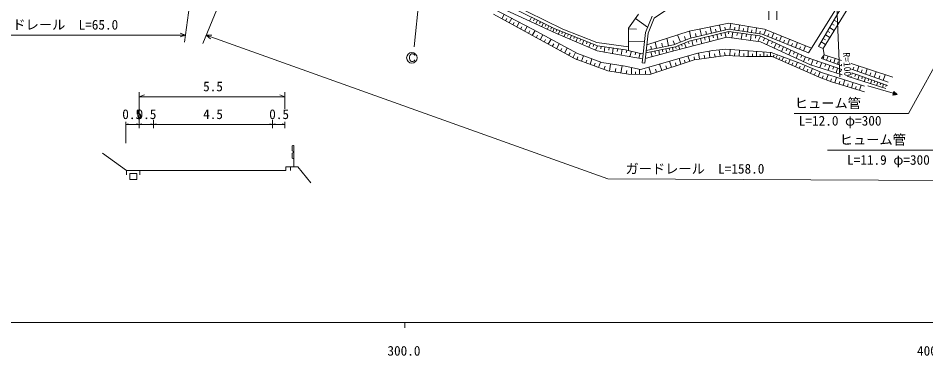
# Model space of a CAD drawing. Units: millimetres, scale not verified. Extents: x 40000 to 680000, y 20000 to 380000.
# Drawn here: x 295002 to 466391, y 198715 to 262378 of the extents above; entities that cross this region are included whole.
import ezdxf
from ezdxf.enums import TextEntityAlignment as Align

# ---------------------------------------------------------------- set-up
doc = ezdxf.new("R2010")
doc.units = ezdxf.units.MM
doc.header["$LTSCALE"] = 1000
for name, color, linetype, lineweight in [('M-BGD', 7, 'Continuous', 13), ('M-STR-HTXT', 7, 'Continuous', 13), ('M-STR-STRC', 7, 'Continuous', 13), ('M-TTL-BAND', 7, 'Continuous', 13)]:
    doc.layers.add(name, color=color, linetype=linetype, lineweight=lineweight)
doc.styles.add('ＭＳ ゴシック', font='')
doc.styles.get('ＭＳ ゴシック').set_extended_font_data('MS Gothic')

msp = doc.modelspace()

# ---------------------------------------------------------------- linework, layer by layer
at = {"layer": 'M-BGD'}
for p, q in [((451492, 266207), (446136, 257038)), ((396094, 260465), (387439, 264793)), ((436757, 264096), (436757, 262096)), ((438257, 262096), (438257, 264096)), ((400164, 254681), (384740, 263122)), ((386340, 262246), (386801, 263088)), ((387032, 261868), (387268, 262300)), ((387723, 261489), (388196, 262353)), ((391917, 262553), (391557, 261832)), ((392494, 262265), (392314, 261904)), ((410275, 260508), (412160, 263122)), ((411590, 262331), (413855, 260697)), ((414688, 262736), (413446, 259694)), ((388433, 261101), (388676, 261544)), ((389143, 260712), (389628, 261600)), ((389871, 260313), (390121, 260769)), ((390600, 259915), (391099, 260826)), ((393071, 261976), (392727, 261288)), ((393622, 261701), (393450, 261357)), ((394173, 261426), (393844, 260768)), ((394699, 261163), (394535, 260834)), ((395225, 260900), (394911, 260272)), ((395727, 260649), (395570, 260335)), ((425908, 259536), (425637, 260713)), ((427695, 259946), (427439, 261063)), ((428549, 260142), (428427, 260675)), ((429406, 260266), (429561, 261350)), ((430243, 260147), (430318, 260670)), ((431081, 260027), (431230, 261074)), ((432698, 259796), (432842, 260807)), ((434260, 259573), (434399, 260549)), ((448211, 260590), (449099, 260072)), ((448626, 261300), (449070, 261041)), ((449041, 262010), (449961, 261473)), ((391344, 259508), (391598, 259973)), ((392088, 259101), (392597, 260030)), ((392838, 258690), (393095, 259159)), ((393588, 258280), (394101, 259217)), ((396234, 260409), (395982, 259774)), ((404405, 257166), (396094, 260465)), ((396743, 260208), (396617, 259890)), ((397251, 260006), (396982, 259328)), ((397794, 259791), (397659, 259452)), ((398336, 259575), (398057, 258873)), ((398898, 259352), (398758, 259001)), ((399459, 259129), (399171, 258402)), ((400041, 258899), (399897, 258535)), ((410224, 256301), (410275, 260508)), ((410273, 260354), (411774, 260336)), ((413446, 259694), (412803, 253953)), ((420034, 257881), (419502, 259240)), ((421034, 258272), (420789, 258897)), ((429170, 259865), (421715, 258023)), ((422038, 258648), (421738, 259956)), ((421929, 258623), (429213, 260294)), ((423031, 258876), (422888, 259496)), ((424023, 259103), (423739, 260344)), ((424965, 259320), (424830, 259908)), ((425395, 258933), (425632, 257972)), ((426163, 259122), (426282, 258642)), ((426801, 259741), (426673, 260300)), ((426931, 259312), (427164, 258372)), ((427684, 259498), (427800, 259028)), ((428436, 259684), (428664, 258763)), ((429173, 259865), (429108, 259395)), ((435039, 259051), (429170, 259865)), ((429213, 260294), (435511, 259394)), ((429925, 259761), (429773, 258662)), ((430804, 259639), (430728, 259089)), ((431683, 259517), (431532, 258426)), ((431889, 259912), (431961, 260417)), ((432557, 259396), (432481, 258850)), ((433430, 259275), (433279, 258191)), ((433479, 259684), (433548, 260173)), ((434297, 259154), (434221, 258613)), ((435153, 258999), (434696, 258001)), ((443823, 255024), (435039, 259051)), ((435048, 259460), (435119, 259953)), ((435511, 259394), (444208, 255838)), ((435816, 259270), (436192, 260191)), ((436556, 258967), (436745, 259430)), ((437296, 258664), (437675, 259590)), ((438040, 258360), (438230, 258825)), ((438783, 258056), (439163, 258986)), ((447412, 259221), (448267, 258721)), ((447811, 259906), (448239, 259656)), ((394345, 257866), (394603, 258338)), ((395101, 257452), (395619, 258397)), ((395864, 257034), (396125, 257511)), ((396627, 256617), (397149, 257570)), ((400623, 258668), (400324, 257914)), ((401226, 258428), (401076, 258052)), ((401828, 258189), (401518, 257409)), ((402452, 257941), (402298, 257551)), ((403077, 257694), (402756, 256885)), ((403723, 257437), (403563, 257033)), ((404370, 257180), (404038, 256343)), ((409675, 256438), (404405, 257166)), ((410244, 257952), (413247, 257916)), ((413567, 256286), (418758, 257380)), ((414593, 256503), (414468, 257095)), ((415541, 256702), (415291, 257887)), ((416677, 256942), (416527, 257652)), ((417813, 257181), (417514, 258602)), ((418947, 257454), (418680, 258134)), ((418758, 257380), (421929, 258623)), ((421715, 258023), (419101, 256995)), ((419658, 257214), (419944, 256489)), ((420239, 257442), (420381, 257080)), ((420819, 257671), (421159, 256806)), ((421511, 257943), (421681, 257511)), ((422224, 258149), (422472, 257148)), ((423025, 258347), (423149, 257846)), ((423826, 258545), (424068, 257564)), ((424610, 258739), (424731, 258248)), ((435952, 258633), (435723, 258134)), ((436751, 258267), (436352, 257397)), ((437447, 257948), (437247, 257512)), ((438143, 257628), (437745, 256760)), ((438838, 257310), (438639, 256875)), ((439530, 257751), (439721, 258217)), ((440277, 257445), (440658, 258379)), ((441027, 257139), (441218, 257608)), ((441777, 256832), (442160, 257770)), ((443283, 256217), (443667, 257158)), ((446641, 257901), (447466, 257419)), ((447026, 258561), (447439, 258320)), ((397397, 256196), (397660, 256676)), ((398166, 255775), (398692, 256736)), ((398942, 255350), (399207, 255835)), ((399718, 254925), (400249, 255895)), ((405082, 257073), (405020, 256627)), ((405796, 256974), (405659, 255989)), ((406584, 256865), (406516, 256372)), ((407373, 256756), (407228, 255713)), ((408207, 256641), (408135, 256119)), ((409042, 256526), (408889, 255422)), ((412760, 255667), (409675, 256438)), ((409920, 256377), (409784, 255836)), ((410785, 256161), (410528, 255134)), ((411606, 255955), (411478, 255442)), ((412427, 255750), (412200, 254840)), ((413000, 255717), (412760, 255667)), ((419101, 256995), (413516, 255825)), ((414494, 256030), (414686, 255117)), ((415225, 256183), (415320, 255727)), ((415955, 256336), (416131, 255494)), ((416628, 256477), (416716, 256056)), ((417301, 256618), (417464, 255842)), ((417922, 256748), (418003, 256360)), ((418543, 256878), (418692, 256162)), ((419114, 257000), (419248, 256660)), ((423634, 254648), (423468, 255818)), ((424631, 254790), (424543, 255414)), ((425629, 254931), (425452, 256179)), ((426598, 255069), (426512, 255674)), ((427566, 255206), (427394, 256417)), ((428468, 255334), (428388, 255898)), ((429375, 255329), (429438, 256466)), ((430264, 255280), (430295, 255835)), ((431153, 255230), (431215, 256341)), ((432010, 255183), (432040, 255719)), ((432868, 255153), (432868, 256226)), ((433640, 255153), (433640, 255635)), ((434412, 255153), (434412, 256118)), ((435106, 255153), (435106, 255587)), ((435800, 255153), (435800, 256020)), ((436425, 255153), (436425, 255543)), ((437049, 255153), (437049, 255933)), ((437586, 255069), (437725, 255386)), ((438093, 254846), (438371, 255480)), ((439533, 256991), (439135, 256124)), ((440226, 256673), (440027, 256240)), ((440919, 256355), (440523, 255490)), ((441611, 256038), (441413, 255605)), ((442303, 255721), (441908, 254857)), ((442530, 256524), (442722, 256995)), ((442994, 255404), (442796, 254972)), ((446136, 257038), (446993, 256652)), ((447165, 255495), (450438, 254426)), ((406333, 252453), (400164, 254681)), ((400515, 254554), (400703, 255073)), ((401345, 254255), (401720, 255292)), ((402164, 253959), (402349, 254471)), ((402984, 253663), (403353, 254687)), ((403792, 253371), (403975, 253876)), ((404601, 253079), (404966, 254090)), ((406652, 252401), (406870, 253737)), ((413300, 253897), (412803, 253953)), ((422657, 254510), (414303, 251768)), ((416525, 252497), (416117, 253739)), ((418393, 253110), (418009, 254277)), ((419270, 253398), (419090, 253947)), ((420148, 253686), (419788, 254784)), ((420973, 253957), (420804, 254473)), ((421798, 254228), (421460, 255259)), ((422698, 254516), (422615, 255100)), ((428698, 255367), (422657, 254510)), ((432554, 255153), (428698, 255367)), ((437396, 255153), (432554, 255153)), ((446265, 251254), (437396, 255153)), ((438651, 254601), (438804, 254950)), ((439209, 254356), (439515, 255053)), ((439823, 254086), (439992, 254469)), ((440437, 253815), (440775, 254583)), ((441114, 253518), (441300, 253941)), ((441790, 253221), (442162, 254066)), ((443685, 255087), (443290, 254226)), ((450543, 252696), (443823, 255024)), ((444396, 254826), (444241, 254378)), ((445112, 254577), (444763, 253570)), ((445918, 254298), (445744, 253795)), ((446724, 254019), (446390, 253056)), ((446693, 254767), (450499, 253421)), ((446987, 254663), (447131, 255070)), ((447495, 253752), (447328, 253270)), ((447638, 254433), (447926, 255246)), ((448316, 254193), (448465, 254616)), ((448993, 253953), (449292, 254800)), ((449697, 253704), (449853, 254145)), ((450402, 253455), (450483, 253685)), ((452278, 253825), (460146, 251254)), ((405619, 252711), (405849, 253348)), ((410275, 251811), (406333, 252453)), ((407731, 252226), (407841, 252900)), ((408810, 252050), (409029, 253398)), ((409800, 251888), (409901, 252507)), ((410797, 251805), (410810, 253059)), ((411561, 251797), (411566, 252275)), ((412326, 251789), (412336, 252745)), ((413438, 251777), (413446, 252472)), ((414538, 251845), (414105, 253166)), ((415532, 252171), (415328, 252792)), ((417459, 252804), (417267, 253387)), ((442491, 252913), (442684, 253351)), ((443193, 252604), (443578, 253481)), ((443903, 252292), (444099, 252736)), ((444614, 251979), (445004, 252868)), ((445334, 251663), (445532, 252113)), ((446054, 251347), (446449, 252246)), ((448265, 253485), (447946, 252563)), ((449003, 253230), (448843, 252769)), ((449740, 252974), (449435, 252093)), ((450446, 252730), (450293, 252289)), ((452342, 252769), (459290, 250311)), ((459161, 249711), (452386, 252058)), ((452500, 252018), (452405, 251742)), ((452631, 252667), (452799, 253143)), ((453393, 252397), (453730, 253350)), ((454186, 252116), (454362, 252612)), ((454980, 251836), (455330, 252827)), ((455805, 251544), (455987, 252060)), ((456630, 251252), (456995, 252283)), ((414303, 251768), (410275, 251811)), ((448578, 250397), (446265, 251254)), ((446818, 251049), (446996, 251530)), ((447587, 250764), (447943, 251726)), ((448386, 250468), (448571, 250967)), ((454834, 248512), (448578, 250397)), ((449198, 250210), (449506, 251230)), ((449996, 249970), (450146, 250468)), ((450793, 249729), (451094, 250726)), ((458861, 249111), (451542, 251426)), ((452312, 251473), (452221, 251212)), ((452352, 249259), (452646, 250234)), ((453146, 251795), (453006, 251391)), ((453791, 251571), (453524, 250799)), ((454409, 251357), (454275, 250971)), ((455026, 251144), (454770, 250405)), ((455617, 250939), (455489, 250570)), ((456207, 250734), (455963, 250028)), ((456772, 250539), (456650, 250186)), ((457337, 250343), (457103, 249667)), ((457488, 250948), (457678, 251485)), ((458347, 250645), (458726, 251718)), ((451573, 249494), (451720, 249982)), ((453114, 249030), (453258, 249506)), ((453876, 248800), (454163, 249753)), ((455445, 249635), (460240, 248215)), ((457878, 250156), (457761, 249818)), ((458418, 249969), (458194, 249322)), ((458935, 249789), (458823, 249466)), ((460346, 248575), (460133, 247856)), ((460332, 248527), (460428, 248499)), ((460339, 248551), (460387, 248537)), ((460959, 248003), (460346, 248575)), ((460000, 248286), (460240, 248215)), ((460133, 247856), (460959, 248003)), ((460140, 247880), (460188, 247866)), ((460148, 247904), (460243, 247875)), ((460155, 247928), (460298, 247885)), ((460162, 247952), (460354, 247895)), ((460169, 247976), (460409, 247905)), ((460176, 248000), (460464, 247915)), ((460183, 248024), (460519, 247924)), ((460190, 248048), (460574, 247934)), ((460197, 248072), (460629, 247944)), ((460204, 248096), (460684, 247954)), ((460211, 248120), (460739, 247963)), ((460219, 248143), (460794, 247973)), ((460226, 248167), (460849, 247983)), ((460233, 248191), (460904, 247993)), ((460240, 248215), (460959, 248003)), ((460247, 248239), (460918, 248041)), ((460254, 248263), (460877, 248079)), ((460261, 248287), (460836, 248117)), ((460268, 248311), (460796, 248155)), ((460275, 248335), (460755, 248193)), ((460282, 248359), (460714, 248232)), ((460289, 248383), (460673, 248270)), ((460297, 248407), (460632, 248308)), ((460304, 248431), (460591, 248346)), ((460311, 248455), (460550, 248384)), ((460318, 248479), (460510, 248422)), ((460325, 248503), (460469, 248461))]:
    msp.add_line(p, q, dxfattribs=at)
for points in [[(412889, 254719), (408519, 255495), (404320, 256224), (396522, 259523), (385468, 264664), (380969, 266121), (376042, 266506), (362718, 273147), (358819, 275504), (356805, 277817), (356205, 280945), (356462, 286986), (356676, 289943), (356634, 291314), (355858, 292986)], [(363789, 274476), (375485, 268135), (382126, 267235), (387867, 265221), (397850, 260294), (404277, 257809), (410232, 256952)], [(413300, 253897), (413935, 259569), (415093, 262404), (419123, 265064), (419526, 265064), (432401, 267088), (439137, 268901), (442926, 270365), (450681, 273135), (452872, 273556)], [(444208, 255838), (444808, 256695), (450935, 266506), (452991, 272505), (450052, 272910)], [(360147, 268606), (361346, 271519), (361903, 271862), (363489, 271691), (376385, 264750), (381055, 264878), (384783, 264150), (392109, 260294), (400592, 255710), (405220, 253996), (409590, 253310), (412503, 252710), (423343, 255795), (426171, 256309), (428613, 256524), (437182, 255924), (442580, 253910), (446865, 252068), (454834, 249540)], [(454532, 271413), (452349, 265350), (446993, 256652)], [(413689, 257373), (421715, 259951), (429213, 261408), (435939, 260294), (444808, 256695)], [(450603, 251723), (444637, 253610), (435168, 257937), (428784, 258794), (419315, 256352), (413399, 254782)], [(446993, 256652), (447165, 255495), (446693, 254767)]]:
    msp.add_lwpolyline(points, dxfattribs=at)
at = {"layer": 'M-STR-HTXT'}
for p, q in [((333280, 307390), (326413, 257854)), ((348729, 303222), (329847, 257609)), ((372827, 286218), (369776, 256974)), ((448892, 281315), (450125, 251340)), ((463101, 244390), (480808, 276489)), ((275728, 259179), (326600, 259179)), ((326600, 259179), (325600, 259529)), ((326600, 259179), (325600, 258829)), ((330489, 259161), (406358, 232106)), ((330489, 259161), (331314, 258496)), ((330489, 259161), (331549, 259155)), ((317840, 241612), (317840, 248405)), ((317840, 247546), (318840, 247896)), ((317840, 247546), (345382, 247546)), ((345382, 247546), (344382, 247896)), ((345382, 245308), (345382, 248405)), ((441551, 244390), (463101, 244390)), ((315303, 238829), (315303, 242840)), ((315303, 242308), (315803, 242483)), ((315303, 242308), (317840, 242308)), ((317840, 242308), (317340, 242483)), ((317840, 242308), (318340, 242483)), ((317840, 242308), (320541, 242308)), ((320541, 242308), (320041, 242483)), ((320541, 241612), (320541, 243208)), ((320541, 242308), (321041, 242483)), ((320541, 242308), (343009, 242308)), ((343009, 242308), (342509, 242483)), ((343009, 241612), (343009, 243208)), ((343009, 242308), (343509, 242483)), ((343009, 242308), (345382, 242308)), ((345382, 242308), (344882, 242483)), ((345382, 241612), (345382, 242808)), ((347010, 238347), (346860, 238347)), ((347060, 234347), (347060, 238347)), ((310913, 236951), (315485, 233652)), ((346710, 238197), (346710, 237447)), ((346710, 236847), (346710, 236097)), ((470853, 237501), (447801, 237501)), ((347010, 235947), (346860, 235947)), ((315485, 233652), (345523, 233652)), ((315485, 233652), (315485, 232854)), ((317963, 233652), (317963, 232854)), ((345523, 233652), (345523, 234347)), ((345523, 234347), (347780, 234347)), ((346446, 234347), (346446, 233673)), ((347780, 234347), (350269, 231337)), ((406358, 232106), (499809, 231617))]:
    msp.add_line(p, q, dxfattribs=at)
msp.add_lwpolyline([(316081, 233100), (317431, 233100), (317431, 231954), (316081, 231954)], close=True, dxfattribs=at)
for centre, start, end in [((346860, 238197), 90, 180), ((346860, 237447), 180, 270), ((346860, 236847), 90, 180), ((346860, 237147), 270, 90), ((346860, 236097), 180, 270)]:
    msp.add_arc(centre, 150, start, end, dxfattribs=at)
at = {"layer": 'M-STR-STRC'}
for p, q in [((368938, 255318), (368992, 255386)), ((368992, 255386), (369107, 255541)), ((369107, 255541), (369262, 255647)), ((369262, 255647), (369541, 255649)), ((369541, 255649), (369703, 255597)), ((369703, 255597), (369813, 255487)), ((369813, 255487), (369872, 255318)), ((368886, 255100), (368938, 255318)), ((368886, 254770), (368886, 255100)), ((368934, 254558), (368886, 254770)), ((369046, 254389), (368934, 254558)), ((369152, 254281), (369046, 254389)), ((369269, 254225), (369152, 254281)), ((369543, 254225), (369269, 254225)), ((369705, 254277), (369543, 254225)), ((369815, 254392), (369705, 254277)), ((369865, 254493), (369815, 254392))]:
    msp.add_line(p, q, dxfattribs=at)
msp.add_circle((369349, 254909), 1000, dxfattribs=at)
msp.add_circle((369349, 254909), 1000, dxfattribs=at)
at = {"layer": 'M-TTL-BAND'}
for p, q in [((40000, 205000), (579000, 205000)), ((368000, 205000), (368000, 204000))]:
    msp.add_line(p, q, dxfattribs=at)

# ---------------------------------------------------------------- texts
at = {"layer": 'M-STR-HTXT', "style": 'ＭＳ ゴシック'}
for s, p in [('ガードレール\u3000L=65.0', (301400, 259679)), ('5.5', (331796, 248046)), ('ヒューム管', (447880, 244890)), ('0.5', (316531, 242808)), ('0.5', (319232, 242808)), ('4.5', (331796, 242808)), ('0.5', (344277, 242808)), ('L=12.0 φ=300', (450216, 241575)), ('ヒューム管', (456384, 238001)), ('L=11.9 φ=300', (459333, 234191)), ('ガードレール\u3000L=158.0', (422782, 232520))]:
    msp.add_text(s, height=1833, dxfattribs=at).set_placement(p, align=Align.BOTTOM_CENTER)
msp.add_text('R=100', height=1320, rotation=273.479, dxfattribs=at).set_placement((450624, 251371), align=Align.BOTTOM_RIGHT)
at = {"layer": 'M-TTL-BAND', "style": 'ＭＳ ゴシック'}
for s, p in [('300.0', (367844, 198195)), ('400.0', (467844, 198195))]:
    msp.add_text(s, height=1833, dxfattribs=at).set_placement(p, align=Align.BOTTOM_CENTER)

doc.saveas('drawing.dxf')
